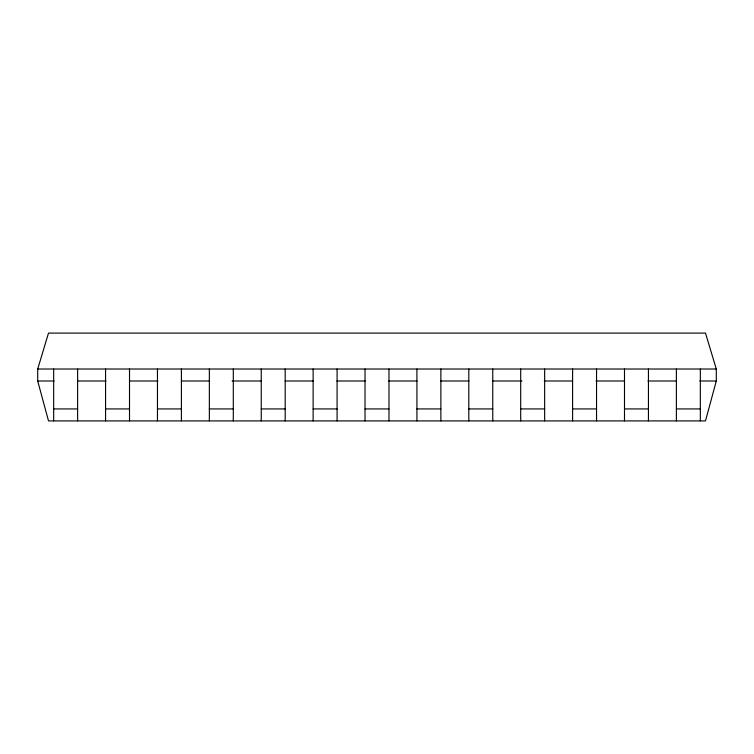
<?xml version="1.0" encoding="UTF-8"?>
<svg xmlns="http://www.w3.org/2000/svg" width="754" height="754" viewBox="0 0 754 754"><rect width="100%" height="100%" fill="white"/><g stroke="black" fill="none" stroke-linecap="round" stroke-linejoin="round"><path stroke-width="1.13" d="M716.3 380.996L705.49 420.911L48.51 420.911L37.7 380.996L37.7 369.017L48.51 333.089L705.49 333.089L716.3 369.017L716.3 380.996L699.806 380.996M37.7 369.017L716.3 369.017M37.7 380.996L54.194 380.996M77.756 380.996L106.031 380.996M129.594 380.996L157.869 380.996M181.431 380.996L209.706 380.996M232.091 380.996L261.544 380.996M285.106 380.996L313.381 380.996M336.944 380.996L365.219 380.996M388.781 380.996L417.056 380.996M440.619 380.996L468.894 380.996M492.456 380.996L521.909 380.996M544.294 380.996L572.569 380.996M596.131 380.996L624.406 380.996M647.969 380.996L676.244 380.996M53.666 408.932L77.615 408.932M105.56 408.932L129.509 408.932M157.454 408.932L181.403 408.932M209.348 408.932L233.297 408.932M261.242 408.932L285.191 408.932M313.136 408.932L337.085 408.932M365.021 408.932L388.979 408.932M416.915 408.932L440.864 408.932M468.809 408.932L492.758 408.932M520.703 408.932L544.652 408.932M572.597 408.932L596.546 408.932M624.491 408.932L648.44 408.932M676.385 408.932L700.334 408.932M700.334 369.017L700.334 420.911M676.385 369.017L676.385 420.911M648.44 369.017L648.44 420.911M624.491 369.017L624.491 420.911M596.546 369.017L596.546 420.911M572.597 369.017L572.597 420.911M544.652 369.017L544.652 420.911M520.703 369.017L520.703 420.911M492.758 369.017L492.758 420.911M468.809 369.017L468.809 420.911M440.864 369.017L440.864 420.911M416.915 369.017L416.915 420.911M388.979 369.017L388.979 420.911M365.021 369.017L365.021 420.911M337.085 369.017L337.085 420.911M313.136 369.017L313.136 420.911M285.191 369.017L285.191 420.911M261.242 369.017L261.242 420.911M233.297 369.017L233.297 420.911M209.348 369.017L209.348 420.911M181.403 369.017L181.403 420.911M157.454 369.017L157.454 420.911M129.509 369.017L129.509 420.911M105.56 369.017L105.56 420.911M77.615 369.017L77.615 420.911M53.666 369.017L53.666 420.911"/></g></svg>
